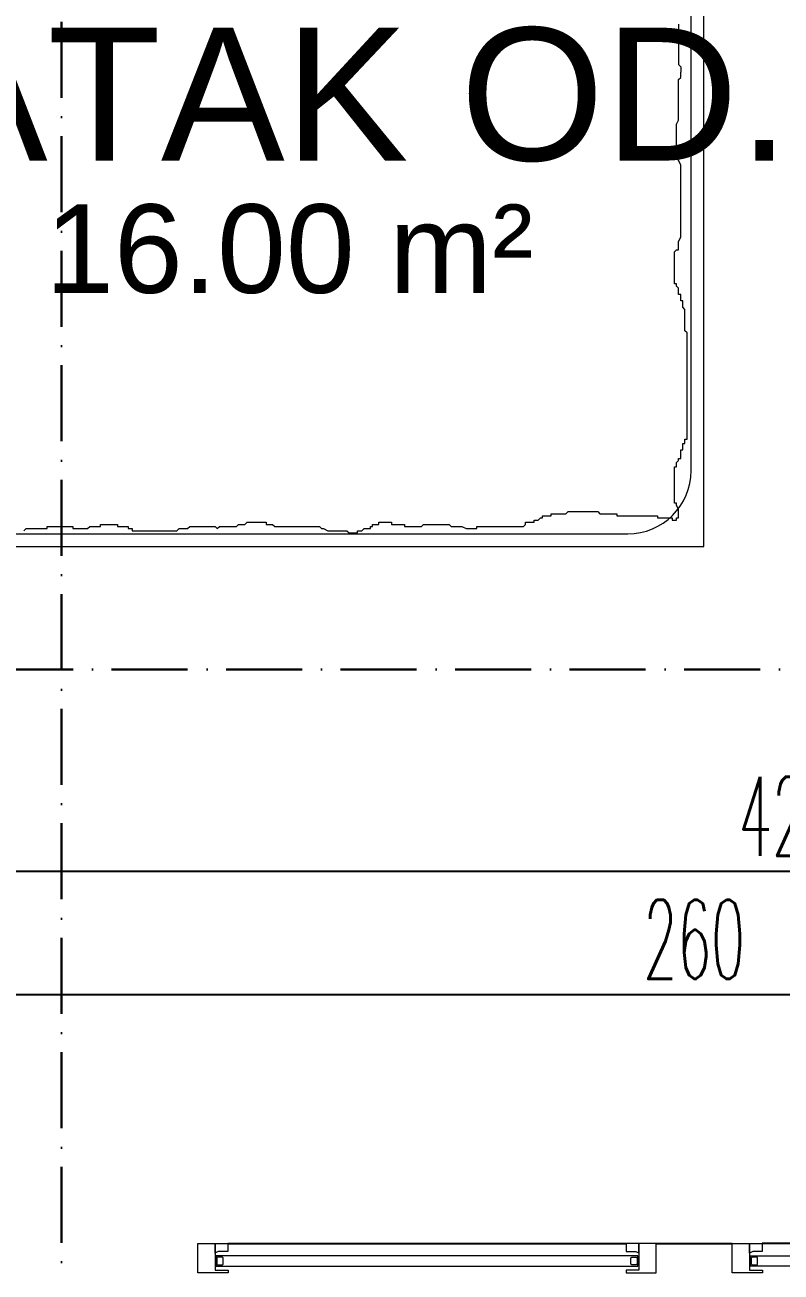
# Model space of a CAD drawing. Extents: x 775040 to 808375, y 4159409 to 4163651.
# Drawn here: x 785286.8 to 785406.4, y 4160098.5 to 4160295.6 of the extents above; entities that cross this region are included whole.
import ezdxf

# ---------------------------------------------------------------- set-up
doc = ezdxf.new("R2010")
doc.units = 0
doc.header["$MEASUREMENT"] = 0
doc.header["$PDMODE"] = 3
doc.linetypes.add('ACAD_ISO10W100', pattern=[18, 12, -3, 0, -3])
doc.linetypes.add('DUZ', pattern=[500, 500])
doc.layers.get('0').update_dxf_attribs({"linetype": 'DUZ'})
for name, color, linetype, lineweight in [('KAPI', 1, 'Continuous', 15), ('Z_aks', 2, 'ACAD_ISO10W100', 30), ('Z_iç ölçü yatay', 75, 'Continuous', 20), ('Z_tefriş', 73, 'Continuous', 5), ('Z_yazı', 4, 'Continuous', 20)]:
    doc.layers.add(name, color=color, linetype=linetype, lineweight=lineweight)
doc.layers.add('pencere', color=3, linetype='Continuous')
doc.styles.add('ARIAL', font='ariblk.ttf', dxfattribs={"height": 1})
doc.styles.add('M2', font='', dxfattribs={"height": 10})
doc.styles.add('OLCUIC', font='ROMANS.SHX', dxfattribs={"width": 0.5})
doc.styles.get('M2').set_extended_font_data('Turkish Arial')
doc.dimstyles.new('ölçü 50', dxfattribs={"dimtxt": 12.5, "dimasz": 7, "dimexe": 5.3, "dimexo": 5, "dimgap": 2.5, "dimtad": 1, "dimdec": 0, "dimzin": 9, "dimdsep": 46, "dimtxsty": 'OLCUIC', "dimblk1": 'ARCHTICK', "dimblk2": 'ARCHTICK', "dimsah": 1, "dimcen": 0, "dimdle": 5.5, "dimadec": 0, "dimazin": 0, "dimtfac": 1, "dimtdec": 0, "dimtix": 1, "dimtofl": 0, "dimtmove": 1, "dimatfit": 3, "dimldrblk": 'ARCHTICK', "dimfxl": 0, "dimtolj": 1, "dimtzin": 0, "dimarcsym": 0})

# ---------------------------------------------------------------- blocks, each defined once
blk = doc.blocks.new('ASFWFGWG')
at = {"layer": 'KAPI'}
for points in [[(795082.92, 4179536.8), (795082.92, 4179540.98), (795085.68, 4179540.99), (795085.68, 4179536.8), (795087.71, 4179536.8), (795087.71, 4179536.34), (795082.92, 4179536.34), (795082.92, 4179536.8)], [(795155.42, 4179536.8), (795155.42, 4179540.98), (795152.66, 4179540.99), (795152.66, 4179536.8), (795150.63, 4179536.8), (795150.63, 4179536.34), (795155.42, 4179536.34), (795155.42, 4179536.8)], [(795167.4, 4179536.8), (795167.4, 4179540.98), (795170.17, 4179540.99), (795170.17, 4179536.8), (795172.2, 4179536.8), (795172.2, 4179536.34), (795167.4, 4179536.34), (795167.4, 4179536.8)]]:
    blk.add_lwpolyline(points, dxfattribs=at)
for points in [[(795087.68, 4179539.71), (795086.17, 4179539.71), (795085.96, 4179539.64), (795085.75, 4179539.53), (795085.68, 4179539.48), (795085.68, 4179540.99), (795087.68, 4179540.99)], [(795150.66, 4179539.71), (795152.16, 4179539.71), (795152.37, 4179539.64), (795152.59, 4179539.53), (795152.66, 4179539.48), (795152.66, 4179540.99), (795150.66, 4179540.99)], [(795172.17, 4179539.71), (795170.66, 4179539.71), (795170.45, 4179539.64), (795170.24, 4179539.53), (795170.17, 4179539.48), (795170.17, 4179540.99), (795172.17, 4179540.99)], [(795085.82, 4179537.4), (795152.49, 4179537.4), (795152.49, 4179539.04), (795085.82, 4179539.04)], [(795086.11, 4179538.82), (795086.08, 4179538.82), (795086.05, 4179538.81), (795086.02, 4179538.8), (795086, 4179538.78), (795085.98, 4179538.75), (795085.96, 4179538.72), (795085.95, 4179538.69), (795085.94, 4179538.66), (795085.94, 4179538.62), (795085.94, 4179537.82), (795085.94, 4179537.82), (795085.94, 4179537.79), (795085.95, 4179537.75), (795085.96, 4179537.72), (795085.98, 4179537.69), (795086, 4179537.67), (795086.02, 4179537.65), (795086.05, 4179537.63), (795086.08, 4179537.62), (795086.11, 4179537.62), (795086.77, 4179537.62), (795086.8, 4179537.62), (795086.83, 4179537.63), (795086.86, 4179537.65), (795086.88, 4179537.67), (795086.9, 4179537.69), (795086.92, 4179537.72), (795086.93, 4179537.75), (795086.94, 4179537.79), (795086.94, 4179537.82), (795086.94, 4179538.62), (795086.94, 4179538.66), (795086.93, 4179538.69), (795086.92, 4179538.72), (795086.9, 4179538.75), (795086.88, 4179538.78), (795086.86, 4179538.8), (795086.83, 4179538.81), (795086.8, 4179538.82), (795086.77, 4179538.82), (795086.11, 4179538.82)], [(795152.23, 4179538.82), (795152.26, 4179538.82), (795152.29, 4179538.81), (795152.31, 4179538.8), (795152.34, 4179538.78), (795152.36, 4179538.75), (795152.38, 4179538.72), (795152.39, 4179538.69), (795152.4, 4179538.66), (795152.4, 4179538.62), (795152.4, 4179537.82), (795152.4, 4179537.82), (795152.4, 4179537.79), (795152.39, 4179537.75), (795152.38, 4179537.72), (795152.36, 4179537.69), (795152.34, 4179537.67), (795152.31, 4179537.65), (795152.29, 4179537.63), (795152.26, 4179537.62), (795152.23, 4179537.62), (795151.56, 4179537.62), (795151.54, 4179537.62), (795151.51, 4179537.63), (795151.48, 4179537.65), (795151.46, 4179537.67), (795151.44, 4179537.69), (795151.42, 4179537.72), (795151.41, 4179537.75), (795151.4, 4179537.79), (795151.4, 4179537.82), (795151.4, 4179538.62), (795151.4, 4179538.66), (795151.41, 4179538.69), (795151.42, 4179538.72), (795151.44, 4179538.75), (795151.46, 4179538.78), (795151.48, 4179538.8), (795151.51, 4179538.81), (795151.54, 4179538.82), (795151.56, 4179538.82), (795152.23, 4179538.82)], [(795237.01, 4179537.4), (795170.33, 4179537.4), (795170.33, 4179539.04), (795237.01, 4179539.04)], [(795170.59, 4179538.82), (795170.56, 4179538.82), (795170.53, 4179538.81), (795170.51, 4179538.8), (795170.48, 4179538.78), (795170.46, 4179538.75), (795170.45, 4179538.72), (795170.43, 4179538.69), (795170.43, 4179538.66), (795170.42, 4179538.62), (795170.42, 4179537.82), (795170.42, 4179537.82), (795170.43, 4179537.79), (795170.43, 4179537.75), (795170.45, 4179537.72), (795170.46, 4179537.69), (795170.48, 4179537.67), (795170.51, 4179537.65), (795170.53, 4179537.63), (795170.56, 4179537.62), (795170.59, 4179537.62), (795171.26, 4179537.62), (795171.29, 4179537.62), (795171.32, 4179537.63), (795171.34, 4179537.65), (795171.37, 4179537.67), (795171.39, 4179537.69), (795171.4, 4179537.72), (795171.41, 4179537.75), (795171.42, 4179537.79), (795171.42, 4179537.82), (795171.42, 4179538.62), (795171.42, 4179538.66), (795171.41, 4179538.69), (795171.4, 4179538.72), (795171.39, 4179538.75), (795171.37, 4179538.78), (795171.34, 4179538.8), (795171.32, 4179538.81), (795171.29, 4179538.82), (795171.26, 4179538.82), (795170.59, 4179538.82)]]:
    blk.add_lwpolyline(points, close=True, dxfattribs=at)
at = {"layer": 'pencere', "color": 1}
for p, q in [((795087.68, 4179540.99), (795150.66, 4179540.99)), ((795155.42, 4179540.98), (795167.4, 4179540.98)), ((795235.14, 4179540.99), (795172.17, 4179540.99))]:
    blk.add_line(p, q, dxfattribs=at)
at = {"layer": 'pencere', "color": 1, "style": 'M2', "flags": 4}
blk.add_attdef('SÜRGÜLÜPOZ', (795115.59, 4179518.25), '', height=10, dxfattribs=at)
blk = doc.blocks.new('_ARCHTICK')
at = {"color": 0, "linetype": 'ByBlock', "const_width": 0.15}
blk.add_lwpolyline([(-0.5, -0.5), (0.5, 0.5)], dxfattribs=at)
blk = doc.blocks.new('*D226')
at = {"layer": 'Defpoints', "color": 0, "linetype": 'Continuous', "transparency": 16777216}
for p in [(785262.64, 4160142.34), (785262.64, 4160108.75), (785522.64, 4160108.75)]:
    blk.add_point(p, dxfattribs=at)
at = {"layer": 'Z_iç ölçü yatay', "color": 0, "linetype": 'Continuous', "lineweight": -2, "transparency": 16777216}
for p, q in [((785262.64, 4160117.34), (785262.64, 4160147.64)), ((785522.64, 4160117.34), (785522.64, 4160147.64)), ((785528.14, 4160142.34), (785257.14, 4160142.34))]:
    blk.add_line(p, q, dxfattribs=at)
at = {"layer": 'Z_iç ölçü yatay', "color": 0, "linetype": 'Continuous', "lineweight": -2, "transparency": 16777216, "xscale": 7, "yscale": 7, "zscale": 7, "rotation": 180}
blk.add_blockref('_ARCHTICK', (785262.64, 4160142.34), dxfattribs=at)
at = {"layer": 'Z_iç ölçü yatay', "color": 0, "linetype": 'Continuous', "lineweight": -2, "transparency": 16777216, "xscale": 7, "yscale": 7, "zscale": 7}
blk.add_blockref('_ARCHTICK', (785522.64, 4160142.34), dxfattribs=at)
at = {"layer": 'Z_iç ölçü yatay', "color": 0, "linetype": 'Continuous', "transparency": 16777216, "insert": (785392.64, 4160151.09), "char_height": 12.5, "attachment_point": 5, "style": 'OLCUIC'}
blk.add_mtext('\\A1;260', dxfattribs=at)
blk = doc.blocks.new('*D232')
at = {"layer": 'Defpoints', "color": 0, "linetype": 'Continuous', "transparency": 16777216}
for p in [(785197.64, 4160217.5), (785617.64, 4160196.72), (785197.64, 4160161.8)]:
    blk.add_point(p, dxfattribs=at)
at = {"layer": 'Z_iç ölçü yatay', "color": 0, "linetype": 'Continuous', "lineweight": -2, "transparency": 16777216}
for p, q in [((785197.64, 4160186.8), (785197.64, 4160156.5)), ((785617.64, 4160186.8), (785617.64, 4160156.5)), ((785623.14, 4160161.8), (785192.14, 4160161.8))]:
    blk.add_line(p, q, dxfattribs=at)
at = {"layer": 'Z_iç ölçü yatay', "color": 0, "linetype": 'Continuous', "lineweight": -2, "transparency": 16777216, "xscale": 7, "yscale": 7, "zscale": 7, "rotation": 180}
blk.add_blockref('_ARCHTICK', (785197.64, 4160161.8), dxfattribs=at)
at = {"layer": 'Z_iç ölçü yatay', "color": 0, "linetype": 'Continuous', "lineweight": -2, "transparency": 16777216, "xscale": 7, "yscale": 7, "zscale": 7}
blk.add_blockref('_ARCHTICK', (785617.64, 4160161.8), dxfattribs=at)
at = {"layer": 'Z_iç ölçü yatay', "color": 0, "linetype": 'Continuous', "transparency": 16777216, "insert": (785407.64, 4160170.55), "char_height": 12.5, "attachment_point": 5, "style": 'OLCUIC'}
blk.add_mtext('\\A1;420', dxfattribs=at)
blk = doc.blocks.new('YATAK 1')
at = {"layer": 'Z_tefriş'}
for p, q in [((-8941.06, 17107.31), (-8941.06, 16917.31)), ((-8939.06, 17095.31), (-8939.06, 16929.31)), ((-8938.56, 17024.78), (-8938.22, 17024.44)), ((-8938.22, 17024.44), (-8938.22, 17021.08)), ((-8938.22, 17021.08), (-8937.88, 17021.08)), ((-8937.88, 17021.08), (-8937.88, 17017.05)), ((-8938.22, 17017.05), (-8938.22, 17014.7)), ((-8937.88, 17017.05), (-8938.22, 17017.05)), ((-8938.22, 17014.7), (-8937.88, 17014.36)), ((-8937.88, 17014.36), (-8937.88, 17012.68)), ((-8937.88, 17012.68), (-8937.55, 17012.68)), ((-8937.55, 17012.68), (-8937.55, 17009.99)), ((-8937.88, 17009.99), (-8937.88, 17008.31)), ((-8937.55, 17009.99), (-8937.88, 17009.99)), ((-8938.56, 17007.64), (-8938.56, 17000.58)), ((-8938.22, 17007.64), (-8938.56, 17007.64)), ((-8938.22, 17008.31), (-8938.22, 17007.64)), ((-8937.88, 17008.31), (-8938.22, 17008.31)), ((-8938.56, 17000.58), (-8938.22, 17000.25)), ((-8938.22, 17000.25), (-8938.22, 16998.9)), ((-8938.22, 16998.9), (-8937.88, 16998.57)), ((-8937.88, 16998.57), (-8937.88, 16994.54)), ((-8937.88, 16994.54), (-8938.22, 16994.2)), ((-8938.22, 16994.2), (-8937.88, 16993.86)), ((-8937.88, 16993.86), (-8937.88, 16991.17)), ((-8937.88, 16991.17), (-8937.55, 16990.84)), ((-8937.55, 16990.84), (-8937.55, 16989.83)), ((-8937.55, 16989.83), (-8937.21, 16989.49)), ((-8937.21, 16989.49), (-8937.21, 16986.47)), ((-8937.55, 16986.47), (-8937.55, 16985.46)), ((-8937.21, 16986.47), (-8937.55, 16986.47)), ((-8937.55, 16985.46), (-8937.88, 16985.13)), ((-8937.88, 16985.13), (-8937.88, 16978.07)), ((-8937.88, 16978.07), (-8938.22, 16977.73)), ((-8938.22, 16977.4), (-8938.56, 16976.72)), ((-8938.56, 16976.72), (-8938.56, 16973.7)), ((-8938.22, 16977.73), (-8938.22, 16977.4)), ((-8938.56, 16973.7), (-8938.89, 16973.36)), ((-8938.89, 16973.36), (-8938.89, 16972.02)), ((-8938.89, 16972.02), (-8938.56, 16972.02)), ((-8938.56, 16972.02), (-8938.56, 16971.35)), ((-8938.56, 16971.35), (-8938.22, 16971.01)), ((-8938.22, 16971.01), (-8938.22, 16970)), ((-8938.22, 16970), (-8937.88, 16970)), ((-8937.88, 16970), (-8937.88, 16969.67)), ((-8937.88, 16969.67), (-8937.55, 16969.67)), ((-8937.55, 16969.67), (-8937.55, 16968.66)), ((-8937.55, 16968.66), (-8937.21, 16968.66)), ((-8937.21, 16968.66), (-8937.21, 16966.64)), ((-8937.55, 16966.64), (-8937.55, 16964.63)), ((-8937.21, 16966.64), (-8937.55, 16966.64)), ((-8937.88, 16964.63), (-8937.88, 16961.94)), ((-8937.55, 16964.63), (-8937.88, 16964.63)), ((-8937.88, 16961.94), (-8937.55, 16961.6)), ((-8937.55, 16961.6), (-8937.55, 16957.57)), ((-8937.55, 16957.57), (-8937.88, 16957.23)), ((-8937.88, 16957.23), (-8937.88, 16955.55)), ((-8937.88, 16955.55), (-8938.22, 16954.88)), ((-8938.22, 16954.88), (-8938.22, 16953.2)), ((-8938.22, 16953.2), (-8937.88, 16953.2)), ((-8937.88, 16953.2), (-8937.88, 16945.81)), ((-8937.88, 16945.81), (-8937.55, 16945.47)), ((-8937.55, 16945.47), (-8937.21, 16945.47)), ((-8937.21, 16945.47), (-8937.21, 16944.13)), ((-8937.21, 16944.13), (-8936.87, 16944.13)), ((-8936.87, 16944.13), (-8936.87, 16943.46)), ((-8936.87, 16943.46), (-8936.54, 16943.12)), ((-8936.54, 16943.12), (-8936.54, 16942.78)), ((-8936.54, 16942.78), (-8936.2, 16942.78)), ((-8936.2, 16942.78), (-8936.2, 16941.44)), ((-8936.2, 16941.44), (-8935.87, 16941.44)), ((-8935.87, 16941.44), (-8935.87, 16939.09)), ((-8935.87, 16939.09), (-8935.53, 16938.75)), ((-8935.53, 16938.75), (-8935.53, 16934.05)), ((-8935.53, 16934.05), (-8935.87, 16933.71)), ((-8935.87, 16933.71), (-8935.87, 16931.02)), ((-8935.87, 16931.02), (-8936.2, 16931.02)), ((-8936.2, 16931.02), (-8936.2, 16924.64)), ((-8936.54, 16924.64), (-8936.54, 16922.28)), ((-8936.2, 16924.64), (-8936.54, 16924.64)), ((-8936.87, 16922.28), (-8936.87, 16921.61)), ((-8936.54, 16922.28), (-8936.87, 16922.28)), ((-8936.87, 16921.61), (-8936.54, 16921.61)), ((-8936.54, 16921.61), (-8936.54, 16921.28)), ((-8936.54, 16921.28), (-8935.19, 16921.28)), ((-8935.19, 16921.28), (-8934.52, 16921.61)), ((-8934.52, 16921.61), (-8934.18, 16921.61)), ((-8934.18, 16921.95), (-8928.47, 16921.95)), ((-8934.18, 16921.61), (-8934.18, 16921.95)), ((-8928.47, 16921.95), (-8928.47, 16921.61)), ((-8928.47, 16921.61), (-8927.79, 16921.61)), ((-8927.79, 16921.61), (-8927.46, 16921.28)), ((-8927.46, 16921.28), (-8927.12, 16921.28)), ((-8927.12, 16921.28), (-8927.12, 16920.94)), ((-8927.12, 16920.94), (-8925.78, 16920.94)), ((-8925.78, 16920.94), (-8925.78, 16920.6)), ((-8902.23, 16920.94), (-8901.22, 16920.94)), ((-8902.23, 16920.6), (-8902.23, 16920.94)), ((-8901.22, 16921.28), (-8900.21, 16921.28)), ((-8901.22, 16920.94), (-8901.22, 16921.28)), ((-8900.21, 16921.28), (-8899.88, 16921.61)), ((-8899.88, 16921.61), (-8899.54, 16921.61)), ((-8899.54, 16921.95), (-8894.49, 16921.95)), ((-8899.54, 16921.61), (-8899.54, 16921.95)), ((-8894.49, 16921.95), (-8894.16, 16921.61)), ((-8894.16, 16921.61), (-8894.16, 16921.28)), ((-8894.16, 16921.28), (-8892.81, 16921.28)), ((-8892.81, 16921.28), (-8892.14, 16920.94)), ((-8892.14, 16920.94), (-8880.7, 16920.94)), ((-8880.7, 16920.94), (-8880.03, 16921.28)), ((-8880.03, 16921.28), (-8879.7, 16921.61)), ((-8879.7, 16921.61), (-8874.31, 16921.61)), ((-8874.31, 16921.61), (-8873.64, 16921.28)), ((-8873.64, 16921.28), (-8867.25, 16921.28)), ((-8867.25, 16921.28), (-8866.91, 16920.94)), ((-8866.91, 16920.94), (-8866.06, 16920.94)), ((-8865.2, 16920.94), (-8866.06, 16920.94)), ((-8864.86, 16921.28), (-8865.2, 16920.94)), ((-8858.47, 16921.28), (-8864.86, 16921.28)), ((-8929.06, 16919.31), (-8803.06, 16919.31)), ((-8925.78, 16920.6), (-8924.77, 16920.6)), ((-8924.77, 16920.6), (-8924.77, 16920.27)), ((-8924.77, 16920.27), (-8924.09, 16920.27)), ((-8924.09, 16920.27), (-8924.09, 16919.93)), ((-8924.09, 16919.93), (-8907.28, 16919.93)), ((-8907.28, 16919.93), (-8906.94, 16920.27)), ((-8906.94, 16920.27), (-8903.58, 16920.27)), ((-8903.58, 16920.27), (-8903.24, 16920.6)), ((-8903.24, 16920.6), (-8902.23, 16920.6)), ((-8941.06, 16917.31), (-8791.06, 16917.31))]:
    blk.add_line(p, q, dxfattribs=at)
blk.add_arc((-8929.06, 16929.31), 10, 180, 270, dxfattribs=at)

msp = doc.modelspace()

# ---------------------------------------------------------------- linework, layer by layer
at = {"layer": 'Z_aks'}
for p, q in [((785292.64, 4159668.75), (785292.64, 4163028.75)), ((786597.64, 4160193.75), (783787.64, 4160193.75))]:
    msp.add_line(p, q, dxfattribs=at)

# ---------------------------------------------------------------- block references
at = {"layer": 'KAPI', "linetype": 'Continuous'}
msp.add_blockref('ASFWFGWG', (-9768.77, -19437.97), dxfattribs=at)
at = {"layer": 'Z_tefriş', "rotation": 90}
msp.add_blockref('YATAK 1', (802311.45, 4169154.25), dxfattribs=at)

# ---------------------------------------------------------------- texts
at = {"layer": 'Z_yazı', "attachment_point": 5, "style": 'ARIAL'}
for s, insert, char_height, width in [('{\\fArial|b0|i0|c162|p34;YATAK OD.}', (785329.53, 4160284.56), 21, 311.9787), ('{\\fArial|b0|i0|c162|p34;16.00 \\fArial|b0|i0|c0|p34;m²}', (785328.62, 4160260.19), 14, 222.9858)]:
    msp.add_mtext(s, dxfattribs=dict(at, insert=insert, char_height=char_height, width=width))

# ---------------------------------------------------------------- dimensions: what is measured, and where the dimension line sits
at = {"layer": 'Z_iç ölçü yatay', "linetype": 'Continuous'}
for base, p1, p2, picture, middle in [((785197.64, 4160161.8), (785617.64, 4160196.72), (785197.64, 4160217.5), '*D232', (785407.64, 4160170.55)), ((785262.64, 4160142.34), (785522.64, 4160108.75), (785262.64, 4160108.75), '*D226', (785392.64, 4160151.09))]:
    dim = msp.add_linear_dim(base=base, p1=p1, p2=p2, dimstyle='ölçü 50', dxfattribs=at)
    dim.commit()
    dim.dimension.update_dxf_attribs({"geometry": picture, "text_midpoint": middle})

doc.saveas('drawing.dxf')
